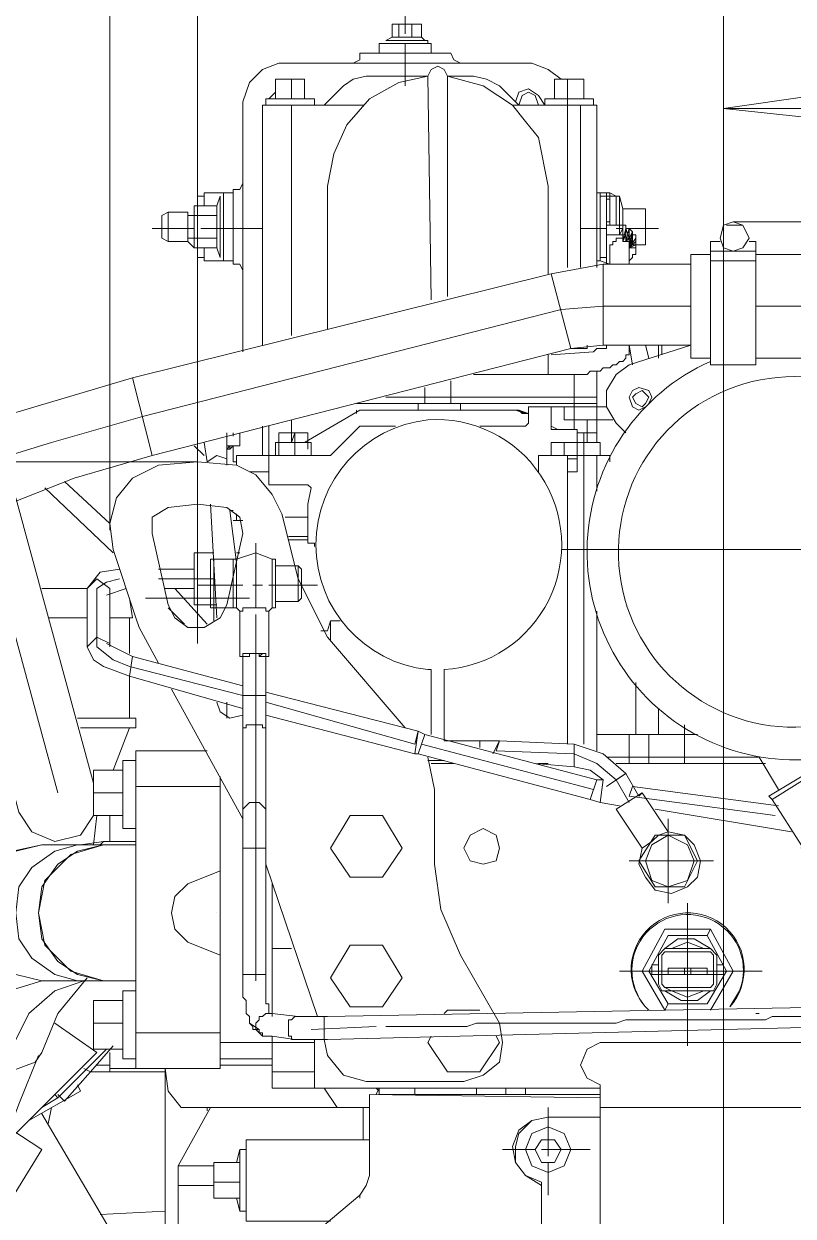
# Model space of a CAD drawing. Header units: millimetres. Extents: x 0.2 to 11.3, y 0.2 to 8.
# Drawn here: x 4.691 to 5.086, y 2.403 to 3.016 of the extents above; entities that cross this region are included whole.
import ezdxf

# ---------------------------------------------------------------- set-up
doc = ezdxf.new("R2010")
doc.units = ezdxf.units.MM
doc.layers.add('PDF_几何图形', color=7, linetype='Continuous')

msp = doc.modelspace()

# ---------------------------------------------------------------- linework, layer by layer
at = {"layer": 'PDF_几何图形', "lineweight": 13}
for points in [[(5.05, 3.23389), (5.05, 1.82556), (5.96833, 1.82556)], [(4.63833, 3.21722), (4.63833, 3.11889), (4.735, 3.11889), (4.735, 2.75556)], [(4.78, 3.21722), (4.78, 2.72056)], [(5.05, 2.99556), (5.05, 2.41889), (5.05, 3.06889)], [(4.88667, 3.01056), (4.88667, 3.02389)], [(4.895, 3.00889), (4.895, 3.01556), (4.88, 3.01556), (4.88, 3.00889), (4.87667, 3.00722)], [(4.88333, 3.01556), (4.88333, 3.00889), (4.88167, 3.00889)], [(4.88333, 3.00889), (4.88667, 3.00889), (4.89, 3.00889), (4.89, 3.01556)], [(4.9, 3.00056), (4.9, 3.00556), (4.87333, 3.00556), (4.89833, 3.00556), (4.89833, 3.00722), (4.87667, 3.00722), (4.89667, 3.00722), (4.895, 3.00889), (4.89333, 3.00889), (4.88, 3.00889)], [(4.87333, 3.00056), (4.87333, 3.00556)], [(4.87667, 3.00722), (4.87667, 3.00722)], [(4.87667, 3.00556), (4.87667, 3.00556)], [(4.88667, 3.00556), (4.88667, 2.98389)], [(4.89667, 3.00722), (4.89833, 3.00722), (4.89667, 3.00722)], [(4.89667, 3.00556), (4.89833, 3.00556)], [(4.86333, 2.99722), (4.86, 2.99556), (4.86333, 2.99722), (4.86333, 3.00056), (4.91, 3.00056)], [(4.945, 2.99556), (4.94167, 2.99556), (4.915, 2.99556), (4.91167, 2.99722), (4.91, 3.00056), (4.91167, 2.99722)], [(4.80333, 2.84722), (4.80333, 2.97556), (4.80667, 2.98556), (4.81333, 2.99222), (4.82167, 2.99556), (4.95167, 2.99556), (4.96, 2.99222), (4.96667, 2.98722)], [(4.86, 2.99556), (4.83167, 2.99556), (4.83, 2.99556)], [(4.84667, 2.85889), (4.84667, 2.93222), (4.85, 2.94889), (4.85667, 2.96389), (4.86833, 2.97722), (4.88333, 2.98556), (4.89833, 2.98889), (4.9, 2.99222), (4.90333, 2.99389), (4.90667, 2.99222), (4.90833, 2.98889), (4.92667, 2.98389), (4.94167, 2.97389)], [(4.82833, 2.98722), (4.82833, 2.97722), (4.82333, 2.97722), (4.835, 2.97722), (4.84, 2.97722), (4.815, 2.97722), (4.815, 2.97389)], [(4.835, 2.97722), (4.835, 2.98722), (4.82, 2.98722), (4.82, 2.97722), (4.815, 2.97722)], [(4.9, 2.87389), (4.89833, 2.98889), (4.86667, 2.98889), (4.86, 2.98722), (4.855, 2.98389), (4.845, 2.97389)], [(4.90833, 2.87556), (4.90833, 2.98889), (4.92167, 2.98889), (4.92833, 2.98722), (4.935, 2.98389), (4.945, 2.97389), (4.94667, 2.97889), (4.95, 2.98056), (4.95333, 2.97889), (4.955, 2.97389), (4.95333, 2.97889)], [(4.95833, 2.97722), (4.96333, 2.97722), (4.96333, 2.98722), (4.97833, 2.98722), (4.97833, 2.97722)], [(4.97, 2.89056), (4.97, 2.98722)], [(4.82, 2.97889), (4.82, 2.97722), (4.82, 2.98056), (4.81667, 2.97722)], [(4.94333, 2.97556), (4.945, 2.98056), (4.95, 2.98222), (4.955, 2.97889), (4.95833, 2.97389), (4.95833, 2.97722), (4.98333, 2.97722), (4.97833, 2.97722), (4.96667, 2.97722)], [(4.865, 2.97389), (4.81333, 2.97389), (4.81333, 2.85056)], [(4.83167, 2.97722), (4.82, 2.97722)], [(4.82833, 2.97389), (4.82833, 2.85556)], [(4.84, 2.97389), (4.84, 2.97722)], [(4.96, 2.88722), (4.96, 2.93222), (4.955, 2.95722), (4.94833, 2.96556), (4.94167, 2.97389), (4.985, 2.97389)], [(4.97, 2.97722), (4.975, 2.97722), (4.96333, 2.97722)], [(4.97667, 2.89056), (4.97667, 2.97389)], [(4.98333, 2.97389), (4.98333, 2.97722)], [(4.985, 2.89056), (4.985, 2.97389), (4.985, 2.89222)], [(5.32, 2.97222), (5.185, 2.97222), (5.05, 2.97222)], [(4.80167, 2.93056), (4.79833, 2.93056), (4.80167, 2.93056), (4.80333, 2.93389), (4.80333, 2.96722), (4.80333, 2.96889)], [(4.79833, 2.92889), (4.78333, 2.92889), (4.78333, 2.92222)], [(4.79333, 2.92722), (4.79333, 2.89389), (4.79333, 2.92889)], [(4.80167, 2.89222), (4.80333, 2.88889), (4.80167, 2.89222), (4.79833, 2.89222), (4.79833, 2.93056)], [(4.985, 2.92889), (4.99167, 2.92889), (4.99, 2.92889), (4.99, 2.89222), (4.98833, 2.89222), (4.98833, 2.85056), (5.03333, 2.85056), (5.00167, 2.84056), (4.995, 2.83556), (4.99, 2.82722), (4.99, 2.81889), (4.995, 2.81056), (5, 2.80556)], [(4.98667, 2.89389), (4.98667, 2.92889)], [(4.99167, 2.91222), (4.99167, 2.92889), (4.995, 2.92722), (4.995, 2.91222), (4.99667, 2.91222), (4.99667, 2.92722), (4.99833, 2.92056)], [(4.79167, 2.92722), (4.79, 2.92222), (4.79, 2.91889), (4.79, 2.91722), (4.775, 2.91722), (4.775, 2.91889), (4.765, 2.91889), (4.765, 2.90389)], [(4.79167, 2.89556), (4.79167, 2.92722), (4.79167, 2.89556), (4.79, 2.90056), (4.77833, 2.90056)], [(4.78333, 2.92722), (4.78, 2.92722), (4.78, 2.92222)], [(4.79167, 2.92722), (4.79167, 2.92722)], [(4.79333, 2.92722), (4.79333, 2.92556), (4.79333, 2.92722)], [(4.99, 2.92556), (4.99167, 2.92556), (4.99167, 2.92722), (4.99667, 2.92722), (4.98667, 2.92722)], [(4.765, 2.91889), (4.76167, 2.91722), (4.76167, 2.90556), (4.765, 2.90389), (4.775, 2.90389)], [(4.79, 2.92222), (4.77833, 2.92222), (4.77833, 2.90056), (4.775, 2.90389), (4.775, 2.91889)], [(4.77833, 2.90556), (4.775, 2.90556), (4.79, 2.90556), (4.79, 2.91056), (4.79, 2.91722)], [(5.005, 2.90222), (5.01, 2.90222), (5.01, 2.92056), (4.99833, 2.92056), (4.99833, 2.91556), (4.99833, 2.91056)], [(4.77833, 2.91056), (4.75667, 2.91056)], [(4.78167, 2.91056), (4.81333, 2.91056)], [(4.97667, 2.91056), (4.99, 2.91056)], [(4.99167, 2.91389), (4.99, 2.91389)], [(4.99667, 2.90722), (4.99667, 2.91222), (4.99, 2.91222)], [(4.99, 2.90722), (4.99667, 2.90722), (4.99833, 2.91056), (4.995, 2.91056)], [(4.99167, 2.89222), (4.99167, 2.90056), (4.99167, 2.90222), (4.99333, 2.90222), (4.99333, 2.90389), (4.995, 2.90389), (4.995, 2.90556), (4.99667, 2.90556), (4.99833, 2.90556), (4.99833, 2.90722), (4.99667, 2.90722), (4.99667, 2.91222), (4.99833, 2.91222), (5, 2.91222), (5, 2.90722), (4.99833, 2.90722), (4.99833, 2.90556), (4.99833, 2.91222), (4.99833, 2.90556), (4.99833, 2.90389), (5, 2.90722), (5, 2.91222), (5, 2.90389), (4.99833, 2.90389), (5, 2.91056), (5, 2.91222), (5, 2.90389), (5, 2.90556), (5.00167, 2.90556), (5.00167, 2.91056), (5, 2.91056), (5.00167, 2.90556), (5, 2.90389), (5.00167, 2.91056), (5.00167, 2.90389), (5, 2.90389)], [(5, 2.91056), (5.01667, 2.91056)], [(5.00167, 2.90389), (5.00333, 2.90389), (5.00167, 2.90556), (5.00333, 2.90889), (5.00167, 2.91056)], [(5.05167, 2.91222), (5.06, 2.91222), (5.06333, 2.90556), (5.06, 2.90056), (5.055, 2.89889), (5.05, 2.90056), (5.04833, 2.90556), (5.05, 2.91222), (5.055, 2.91389), (5.06, 2.91222)], [(5.05167, 2.91222), (5.05167, 2.91222)], [(5.95167, 2.91389), (5.055, 2.91389)], [(5.06, 2.91222), (5.06, 2.91222)], [(4.79, 2.90056), (4.79, 2.90389), (4.79, 2.90556)], [(4.99667, 2.90556), (4.99667, 2.90556)], [(4.99667, 2.90556), (4.99667, 2.90556)], [(5.00167, 2.90222), (5.00167, 2.90389), (5.00333, 2.90389), (5.00333, 2.90889), (5.00167, 2.90222), (5.00333, 2.90389)], [(5.005, 2.90389), (5.005, 2.90056), (5.00167, 2.90056), (5.005, 2.90389), (5.005, 2.90556), (5.00167, 2.90056), (5.005, 2.90056), (5.005, 2.90222), (5.00167, 2.90056), (5.005, 2.90556), (5.005, 2.90722), (5.00333, 2.90722), (5.00167, 2.90056), (5.00167, 2.90222), (5.005, 2.90222), (5.00333, 2.90222), (5.00333, 2.90389), (5.00167, 2.90222), (5.00333, 2.90722), (5.00333, 2.90889)], [(5.04833, 2.90556), (5.04833, 2.90556)], [(5.04833, 2.90556), (5.04833, 2.90556)], [(5.06333, 2.90556), (5.06333, 2.90556)], [(5.06333, 2.90556), (5.06333, 2.90556)], [(4.78333, 2.89556), (4.78, 2.89556), (4.78, 2.90056)], [(4.79833, 2.89389), (4.78333, 2.89389), (4.78333, 2.90056)], [(4.99167, 2.90222), (4.99167, 2.90222)], [(4.99167, 2.90056), (4.99167, 2.90056)], [(4.99167, 2.90056), (4.99167, 2.90056)], [(4.99167, 2.90056), (4.99167, 2.90056)], [(4.99333, 2.90389), (4.99333, 2.90389)], [(4.99333, 2.90389), (4.99333, 2.90389)], [(4.99333, 2.90389), (4.99333, 2.90389)], [(4.995, 2.90389), (4.995, 2.90389)], [(5.00167, 2.89222), (5.00167, 2.90056)], [(5.005, 2.90056), (5.005, 2.89889), (5.005, 2.89722), (5.00333, 2.89722), (5.00333, 2.89556), (5.00167, 2.89389)], [(5.005, 2.89889), (5.005, 2.89889)], [(5.06333, 2.90389), (5.06667, 2.90389), (5.06667, 2.84056), (5.04333, 2.84056), (5.04333, 2.84389), (5.03333, 2.84389), (5.03333, 2.89722), (5.04333, 2.89722)], [(5.04833, 2.90389), (5.04333, 2.90389), (5.04333, 2.84056)], [(5.04333, 2.89889), (5.06667, 2.89889)], [(4.79167, 2.89556), (4.79167, 2.89556)], [(4.79333, 2.89556), (4.79333, 2.89722)], [(4.98, 2.85056), (4.98, 2.84889), (4.97167, 2.84889), (4.96167, 2.88722), (4.98833, 2.89222)], [(5.03333, 2.89222), (4.98833, 2.89222), (4.99167, 2.89222), (4.98667, 2.89389), (4.985, 2.89389)], [(4.98667, 2.89556), (4.99, 2.89556)], [(5.00333, 2.89722), (5.00333, 2.89722)], [(5.00333, 2.89556), (5.00333, 2.89556)], [(5.04333, 2.89389), (5.06667, 2.89389)], [(5.06667, 2.84389), (5.24167, 2.84389), (5.24167, 2.89722), (5.06667, 2.89722)], [(4.98833, 2.85056), (4.97167, 2.84889), (4.75667, 2.79389), (4.74667, 2.83389), (4.96167, 2.88722)], [(4.80333, 2.85389), (4.80333, 2.85556), (4.80333, 2.88889)], [(5.03333, 2.87056), (4.98833, 2.87056), (4.96667, 2.86889), (4.75167, 2.81389), (4.705, 2.80056), (4.68333, 2.79389), (4.66333, 2.77889)], [(5.20333, 2.77556), (5.25, 2.78722), (5.27833, 2.80056), (5.29, 2.81056), (5.29667, 2.82389), (5.29667, 2.84389), (5.28833, 2.85889), (5.27333, 2.86556), (5.24167, 2.87056), (5.06667, 2.87056)], [(4.92167, 2.83556), (4.96, 2.83556), (4.96333, 2.83556), (4.965, 2.83556), (4.96833, 2.83556), (4.97167, 2.83556), (4.97333, 2.83556), (4.97667, 2.83556), (4.98, 2.83556), (4.98167, 2.83722), (4.98333, 2.83722), (4.98667, 2.83722), (4.98833, 2.83889), (4.99, 2.83889), (4.99167, 2.83889), (4.99333, 2.84056), (4.995, 2.84056), (4.99667, 2.84222), (4.99833, 2.84222), (5, 2.84389), (5, 2.84556), (5.00167, 2.84556), (5.00167, 2.84722), (5.00167, 2.85056)], [(4.96167, 2.84556), (4.98333, 2.84722), (4.985, 2.84889), (4.98667, 2.84889), (4.98833, 2.84889), (4.99, 2.84889), (4.99, 2.85056), (4.99167, 2.85056)], [(4.99167, 2.85056), (4.99167, 2.85056)], [(4.99167, 2.85056), (4.99167, 2.85056)], [(4.99167, 2.85056), (4.99167, 2.85056)], [(4.99167, 2.85056), (4.99167, 2.85056)], [(4.99167, 2.85056), (4.99167, 2.85056)], [(5.00167, 2.85056), (5.00167, 2.85056)], [(5.00333, 2.84056), (5.00167, 2.85056), (5.01, 2.85056), (5.01167, 2.84389)], [(5.01667, 2.85056), (5.01667, 2.84389)], [(5.01833, 2.84556), (5.01833, 2.85056)], [(4.96, 2.83556), (4.96, 2.84556), (4.96, 2.84389)], [(4.985, 2.83722), (4.985, 2.80056), (4.985, 2.80556), (4.975, 2.80556)], [(4.72667, 2.60889), (4.72, 2.59889), (4.70667, 2.59556), (4.695, 2.60056), (4.68833, 2.61056), (4.645, 2.77389), (4.645, 2.79056), (4.65667, 2.80222), (4.685, 2.81556), (4.74667, 2.83389)], [(4.91, 2.82056), (4.91, 2.83222)], [(4.975, 2.79222), (4.97, 2.79222), (4.97, 2.78556), (4.975, 2.78556), (4.975, 2.80722), (4.97333, 2.80722), (4.97333, 2.82056), (4.97333, 2.83556)], [(4.89667, 2.82889), (4.89667, 2.82056)], [(5.01333, 2.82389), (5.01167, 2.82056), (5.01333, 2.82389), (5.01167, 2.82722), (5.00667, 2.82889), (5.00333, 2.82722), (5.00167, 2.82389), (5.00333, 2.81889), (5.00667, 2.81722), (5.01, 2.81889)], [(4.985, 2.82056), (4.86167, 2.82056), (4.89333, 2.82056), (4.89333, 2.81722)], [(4.87667, 2.82389), (4.985, 2.82389)], [(4.87833, 2.82389), (4.89667, 2.82389)], [(4.915, 2.82056), (4.915, 2.81722)], [(4.94833, 2.80889), (4.94667, 2.80889), (4.94833, 2.80889), (4.95, 2.81056), (4.95, 2.81889), (4.99, 2.81889)], [(4.96167, 2.81889), (4.96167, 2.80889), (4.96167, 2.80722), (4.96333, 2.80722), (4.975, 2.80722)], [(4.96833, 2.81889), (4.96833, 2.81222), (4.99333, 2.81222)], [(4.82833, 2.81222), (4.82833, 2.80056), (4.83, 2.80556), (4.83, 2.79389)], [(4.94667, 2.81556), (4.945, 2.81722), (4.86333, 2.81722), (4.835, 2.80056)], [(4.86167, 2.81722), (4.86167, 2.81556)], [(4.89833, 2.81222), (4.89833, 2.81222)], [(4.98, 2.81222), (4.98, 2.80056)], [(4.88167, 2.80889), (4.86333, 2.80889), (4.84833, 2.79389), (4.8, 2.79389), (4.8, 2.78889)], [(4.81333, 2.79389), (4.81333, 2.80889)], [(4.84, 2.74889), (4.84, 2.74722), (4.84, 2.74889), (4.83667, 2.74889), (4.83667, 2.76889), (4.83833, 2.77722), (4.83667, 2.77889), (4.81667, 2.77889), (4.81667, 2.80889), (4.81667, 2.79389)], [(4.925, 2.80889), (4.94667, 2.80889)], [(4.795, 2.79222), (4.79, 2.79389), (4.785, 2.79056), (4.78333, 2.80056)], [(4.79667, 2.79722), (4.795, 2.79722), (4.795, 2.79889), (4.80167, 2.79889), (4.80167, 2.80556)], [(4.795, 2.78889), (4.795, 2.80556)], [(4.79833, 2.80389), (4.79833, 2.80556)], [(4.83667, 2.79722), (4.83667, 2.80556), (4.82167, 2.80556), (4.82167, 2.79389)], [(4.96167, 2.80056), (4.96333, 2.80056), (4.96167, 2.80056), (4.96167, 2.79889), (4.96167, 2.79389)], [(4.96833, 2.79389), (4.98667, 2.79389), (4.98667, 2.80056), (4.96333, 2.80056)], [(4.96833, 2.80056), (4.96833, 2.79389), (4.97, 2.79389), (4.97, 2.64556)], [(4.97833, 2.64556), (4.97833, 2.80556)], [(4.67833, 2.76722), (4.71667, 2.78222), (4.75667, 2.79389)], [(4.77833, 2.79889), (4.78333, 2.79389)], [(4.8, 2.79056), (4.79833, 2.79056), (4.79833, 2.79889), (4.79667, 2.79722), (4.79667, 2.79889), (4.795, 2.79722)], [(4.955, 2.78556), (4.955, 2.79389), (4.99167, 2.79389), (4.99167, 2.79056)], [(4.985, 2.79389), (4.985, 2.77556)], [(4.98667, 2.79389), (4.98667, 2.79389)], [(4.07833, 2.79056), (4.78, 2.79056)], [(4.88667, 2.65389), (4.84667, 2.70056), (4.83167, 2.73056), (4.82333, 2.76389), (4.81833, 2.77389), (4.81, 2.78389), (4.8, 2.78889), (4.78, 2.79056), (4.76, 2.78889), (4.74667, 2.78222), (4.73833, 2.77222), (4.735, 2.75889), (4.73667, 2.74556), (4.74833, 2.71056), (4.75, 2.70556), (4.76, 2.68722)], [(4.78, 2.69722), (4.78, 2.78222)], [(4.81667, 2.78556), (4.80667, 2.78556)], [(4.80667, 2.78556), (4.80667, 2.78556)], [(4.70167, 2.77722), (4.73667, 2.74389)], [(4.735, 2.75889), (4.71167, 2.78056)], [(4.72667, 2.62556), (4.68667, 2.77222)], [(4.66833, 2.76722), (4.70833, 2.62056)], [(4.78667, 2.76889), (4.79, 2.71056)], [(4.79833, 2.76556), (4.79667, 2.76556), (4.8, 2.73889)], [(4.8, 2.76056), (4.8, 2.76389)], [(4.79833, 2.76056), (4.80333, 2.76056)], [(4.825, 2.76222), (4.83667, 2.76222)], [(4.82667, 2.75056), (4.83667, 2.75056), (4.83667, 2.75222), (4.82667, 2.75222)], [(4.81, 2.71556), (4.81, 2.74889)], [(4.96667, 2.74556), (5.21, 2.74556)], [(4.78833, 2.74389), (4.77833, 2.74389), (4.77833, 2.71722), (4.79, 2.71722)], [(4.78667, 2.71556), (4.8, 2.71556), (4.8, 2.74056), (4.78667, 2.74056), (4.78667, 2.71556), (4.78833, 2.71556), (4.78833, 2.74056)], [(4.79833, 2.74056), (4.79833, 2.71556)], [(4.8, 2.74389), (4.80167, 2.74389)], [(4.8, 2.74056), (4.81, 2.74389), (4.81833, 2.74056)], [(4.735, 2.69556), (4.735, 2.72556), (4.72833, 2.73056), (4.72333, 2.72556), (4.73, 2.73389), (4.74, 2.73556)], [(4.76, 2.73556), (4.77833, 2.73556)], [(4.83167, 2.73722), (4.83167, 2.71889), (4.83333, 2.72056), (4.83333, 2.73556), (4.83167, 2.73722), (4.82, 2.73722)], [(4.815, 2.67056), (4.80333, 2.67056), (4.745, 2.68556), (4.73667, 2.68889), (4.72833, 2.69556), (4.72833, 2.72556), (4.73333, 2.72889), (4.74, 2.73056)], [(4.76, 2.73056), (4.77833, 2.73056), (4.78833, 2.73056)], [(4.80333, 2.72722), (4.78, 2.72722)], [(4.80833, 2.72722), (4.81333, 2.72722)], [(4.81667, 2.72722), (4.84167, 2.72722)], [(4.80333, 2.67556), (4.74667, 2.69056), (4.745, 2.68056), (4.73167, 2.68556), (4.72667, 2.68889), (4.72333, 2.69556), (4.72333, 2.72556), (4.7, 2.72556)], [(4.73333, 2.72222), (4.74333, 2.72556)], [(4.735, 2.71056), (4.74667, 2.71056), (4.745, 2.72056)], [(4.75333, 2.72056), (4.80667, 2.72056)], [(4.76333, 2.72556), (4.77833, 2.72556)], [(4.785, 2.70722), (4.76833, 2.72556)], [(4.82, 2.71889), (4.83167, 2.71889), (4.83333, 2.72056)], [(4.765, 2.71556), (4.77333, 2.70722)], [(4.78833, 2.70889), (4.78833, 2.71722)], [(4.8, 2.71556), (4.80167, 2.71389)], [(4.81667, 2.71389), (4.815, 2.71389), (4.815, 2.71556), (4.81333, 2.71556), (4.81167, 2.71556), (4.81, 2.71556), (4.80833, 2.71556), (4.80667, 2.71556), (4.805, 2.71556), (4.80333, 2.71556), (4.80333, 2.71389), (4.80167, 2.71389), (4.80167, 2.69056)], [(4.805, 2.71556), (4.805, 2.71556)], [(4.805, 2.71556), (4.805, 2.71556)], [(4.80667, 2.71556), (4.80667, 2.71556)], [(4.80833, 2.71556), (4.80833, 2.71556)], [(4.81, 2.71556), (4.81, 2.71556)], [(4.81, 2.71556), (4.81, 2.71556)], [(4.81833, 2.71556), (4.81667, 2.71389), (4.81667, 2.69056), (4.815, 2.69056), (4.815, 2.69222), (4.81333, 2.69222), (4.81167, 2.69056), (4.81167, 2.69222)], [(4.81167, 2.71556), (4.81167, 2.71556)], [(4.81333, 2.71556), (4.81333, 2.71556)], [(4.815, 2.71556), (4.815, 2.71556)], [(4.70333, 2.71056), (4.72333, 2.71056)], [(4.745, 2.69222), (4.745, 2.71056)], [(4.80167, 2.71389), (4.80167, 2.71389)], [(4.80167, 2.71389), (4.80167, 2.71389)], [(4.80167, 2.71389), (4.80167, 2.71389)], [(4.80167, 2.71389), (4.80167, 2.71389)], [(4.80167, 2.71389), (4.80167, 2.71389)], [(4.80333, 2.71389), (4.80333, 2.71389)], [(4.81, 2.71222), (4.81, 2.52389)], [(4.815, 2.71389), (4.815, 2.71389)], [(4.81667, 2.71389), (4.81667, 2.71389)], [(4.81667, 2.71389), (4.81667, 2.71389)], [(4.81667, 2.71389), (4.81667, 2.71389)], [(4.81667, 2.71389), (4.81667, 2.71389)], [(4.81667, 2.71389), (4.81667, 2.71389)], [(4.84333, 2.70389), (4.84667, 2.70389), (4.84833, 2.70889), (4.85333, 2.70889)], [(4.84833, 2.70889), (4.84833, 2.69889)], [(4.985, 2.71389), (4.985, 2.64222)], [(4.84833, 2.70056), (4.84833, 2.70222)], [(4.72333, 2.69556), (4.72833, 2.70056), (4.735, 2.69722)], [(4.74667, 2.69056), (4.73333, 2.69722)], [(4.80167, 2.69056), (4.80167, 2.69056)], [(4.80167, 2.69056), (4.80167, 2.69056)], [(4.80167, 2.69056), (4.80167, 2.69056)], [(4.80167, 2.69056), (4.80167, 2.69056)], [(4.80167, 2.69056), (4.80167, 2.69056)], [(4.80167, 2.69056), (4.80167, 2.69056)], [(4.80167, 2.69056), (4.80167, 2.69056)], [(4.80167, 2.69056), (4.80167, 2.69056)], [(4.80167, 2.69056), (4.80167, 2.69056)], [(4.80167, 2.69056), (4.80167, 2.69056)], [(4.80333, 2.69056), (4.80333, 2.69056)], [(4.80333, 2.69056), (4.80333, 2.69056)], [(4.80333, 2.69056), (4.80333, 2.69056)], [(4.80333, 2.69056), (4.80333, 2.69056)], [(4.80333, 2.69056), (4.80333, 2.69056)], [(4.80333, 2.69056), (4.80333, 2.69056)], [(4.815, 2.69056), (4.815, 2.61222), (4.815, 2.60222), (4.815, 2.59222), (4.81333, 2.59222), (4.81167, 2.59222), (4.81, 2.59222), (4.80833, 2.59222), (4.80667, 2.59222), (4.805, 2.59222), (4.80333, 2.59222), (4.80333, 2.60222), (4.80333, 2.61222), (4.80333, 2.69056)], [(4.80333, 2.69056), (4.80333, 2.69056)], [(4.80333, 2.69056), (4.80333, 2.69056)], [(4.80333, 2.69056), (4.80333, 2.69056)], [(4.805, 2.69222), (4.805, 2.69222)], [(4.805, 2.69222), (4.805, 2.69222)], [(4.805, 2.69056), (4.805, 2.69056)], [(4.805, 2.69056), (4.805, 2.69056)], [(4.805, 2.69056), (4.805, 2.69056)], [(4.805, 2.69056), (4.805, 2.69056)], [(4.80667, 2.69222), (4.80667, 2.69222)], [(4.80667, 2.69056), (4.80667, 2.69056)], [(4.80833, 2.69222), (4.80833, 2.69222)], [(4.80833, 2.69222), (4.80833, 2.69222)], [(4.81, 2.69222), (4.81, 2.69222)], [(4.81, 2.69222), (4.81, 2.69222)], [(4.81, 2.69222), (4.81, 2.69222)], [(4.81333, 2.69222), (4.81167, 2.69222), (4.81, 2.69222)], [(4.81167, 2.69222), (4.81, 2.69222), (4.81167, 2.69222)], [(4.81667, 2.69056), (4.815, 2.69056), (4.81333, 2.69056), (4.81167, 2.69056)], [(4.81333, 2.69222), (4.81333, 2.69222)], [(4.81333, 2.69056), (4.81333, 2.69056)], [(4.81333, 2.69056), (4.81333, 2.69056)], [(4.81333, 2.69056), (4.81333, 2.69056)], [(4.815, 2.69222), (4.815, 2.69222)], [(4.815, 2.69056), (4.815, 2.69056)], [(4.815, 2.69056), (4.815, 2.69056)], [(4.815, 2.69056), (4.815, 2.69056)], [(4.815, 2.69056), (4.815, 2.69056)], [(4.815, 2.69056), (4.815, 2.69056)], [(4.815, 2.69056), (4.815, 2.69056)], [(4.815, 2.69056), (4.815, 2.69056)], [(4.815, 2.69056), (4.815, 2.69056)], [(4.815, 2.69056), (4.815, 2.69056)], [(4.815, 2.69056), (4.815, 2.69056)], [(4.81667, 2.69056), (4.81667, 2.69056)], [(4.81667, 2.69056), (4.81667, 2.69056)], [(4.81667, 2.69056), (4.81667, 2.69056)], [(4.81667, 2.69056), (4.81667, 2.69056)], [(4.81667, 2.69056), (4.81667, 2.69056)], [(4.81667, 2.69056), (4.81667, 2.69056)], [(4.81667, 2.69056), (4.81667, 2.69056)], [(4.81667, 2.69056), (4.81667, 2.69056)], [(4.81667, 2.69056), (4.81667, 2.69056)], [(4.81667, 2.69056), (4.81667, 2.69056)], [(4.89833, 2.68389), (4.89833, 2.68389)], [(4.80333, 2.66389), (4.745, 2.68056), (4.745, 2.65889)], [(4.76667, 2.67389), (4.80333, 2.60722)], [(4.815, 2.66722), (4.89167, 2.64556), (4.89333, 2.65222), (4.815, 2.67222)], [(5.005, 2.65056), (5.005, 2.67722)], [(4.79, 2.66722), (4.79167, 2.66222), (4.79667, 2.65889), (4.80333, 2.66056)], [(4.795, 2.66722), (4.795, 2.66389), (4.795, 2.66556)], [(4.80333, 2.67056), (4.80333, 2.67056)], [(4.72, 2.65389), (4.74833, 2.65389), (4.74833, 2.65889), (4.71833, 2.65889)], [(4.795, 2.65889), (4.795, 2.66389)], [(4.815, 2.66056), (4.89167, 2.64056), (4.89333, 2.64056), (4.98167, 2.61722), (4.98333, 2.62222), (4.895, 2.64556), (4.89667, 2.65056), (4.985, 2.62722), (4.98167, 2.61722), (4.98667, 2.61556)], [(5.01667, 2.65056), (5.01667, 2.66389)], [(4.73667, 2.63222), (4.745, 2.65389)], [(4.815, 2.65222), (4.815, 2.65389), (4.81333, 2.65389), (4.81333, 2.65556), (4.81167, 2.65556), (4.81, 2.65556), (4.80833, 2.65556), (4.80667, 2.65556), (4.805, 2.65556), (4.805, 2.65389), (4.80333, 2.65389), (4.80333, 2.65222)], [(4.80333, 2.65389), (4.80333, 2.65389)], [(4.805, 2.65556), (4.805, 2.65556)], [(4.805, 2.65389), (4.805, 2.65389)], [(4.805, 2.65389), (4.805, 2.65389)], [(4.80667, 2.65556), (4.80667, 2.65556)], [(4.80667, 2.65556), (4.80667, 2.65556)], [(4.80833, 2.65556), (4.80833, 2.65556)], [(4.80833, 2.65556), (4.80833, 2.65556)], [(4.81, 2.65556), (4.81, 2.65556)], [(4.81, 2.65556), (4.81, 2.65556)], [(4.81, 2.65556), (4.81, 2.65556)], [(4.81167, 2.65556), (4.81167, 2.65556)], [(4.81167, 2.65556), (4.81167, 2.65556)], [(4.81333, 2.65556), (4.81333, 2.65556)], [(4.81333, 2.65389), (4.81333, 2.65389)], [(4.81333, 2.65389), (4.81333, 2.65389)], [(4.815, 2.65389), (4.815, 2.65389)], [(5.03, 2.63556), (5.03, 2.65556)], [(4.80333, 2.65222), (4.80333, 2.65222)], [(4.80333, 2.65222), (4.80333, 2.65222)], [(4.815, 2.65222), (4.815, 2.65222)], [(4.815, 2.65222), (4.815, 2.65222)], [(4.89167, 2.64056), (4.89333, 2.65222), (4.89667, 2.65056), (4.89333, 2.64056)], [(4.925, 2.64722), (4.935, 2.64722), (4.93167, 2.64056)], [(4.95333, 2.63556), (4.97333, 2.63389), (4.97333, 2.64056), (4.93333, 2.64222), (4.935, 2.64722), (4.97333, 2.64556), (4.97333, 2.63389), (4.98167, 2.63222), (4.98833, 2.62722)], [(4.985, 2.65056), (5.03667, 2.65056)], [(5.00167, 2.65056), (5.00167, 2.63556)], [(5.01167, 2.65056), (5.01167, 2.63556)], [(4.74833, 2.47889), (4.74833, 2.64222), (4.785, 2.64222)], [(4.97333, 2.64556), (4.98833, 2.64056), (5, 2.63056), (4.99, 2.62389)], [(4.97333, 2.64056), (4.985, 2.63556), (4.995, 2.62722)], [(5.115, 2.64222), (5.075, 2.61722)], [(4.74833, 2.63722), (4.74167, 2.63722), (4.74167, 2.60222), (4.74833, 2.60222)], [(4.845, 2.49389), (4.84667, 2.48556), (4.855, 2.47556), (4.86667, 2.47222), (4.91667, 2.47222), (4.92667, 2.47556), (4.935, 2.48222), (4.93667, 2.49222), (4.935, 2.50222), (4.915, 2.53722), (4.905, 2.56056), (4.90167, 2.58389), (4.90167, 2.62222), (4.89833, 2.63889)], [(4.89833, 2.63722), (4.90667, 2.63722)], [(4.9, 2.63556), (4.91167, 2.63556)], [(4.955, 2.63556), (4.96, 2.63556)], [(4.99, 2.63889), (5.06833, 2.63889), (5.07833, 2.62222)], [(4.995, 2.63556), (5.07167, 2.63556)], [(5.13667, 2.62222), (5.13667, 2.61889), (5.145, 2.60556), (5.10167, 2.57722), (5.09167, 2.59056), (5.13667, 2.61889), (5.13667, 2.62222), (5.09, 2.59222), (5.09167, 2.59056), (5.09, 2.59389), (5.075, 2.61722), (5.07333, 2.61889), (5.10667, 2.63889)], [(4.74167, 2.60889), (4.72667, 2.60889), (4.72667, 2.63222), (4.74167, 2.63222)], [(4.79167, 2.62889), (4.79167, 2.47889), (4.735, 2.47889)], [(5.00167, 2.61556), (4.995, 2.62722), (5, 2.63056), (5.00667, 2.61889), (5.00833, 2.62056), (5.02167, 2.60056), (5.01667, 2.59889), (5.01333, 2.59556), (5.00833, 2.59222)], [(4.72667, 2.62556), (4.72667, 2.62556)], [(4.74833, 2.62389), (4.79167, 2.62389)], [(4.99667, 2.61389), (4.98667, 2.61556), (4.98833, 2.62722), (4.985, 2.62722)], [(5.07667, 2.60889), (5.00167, 2.61889), (5.00333, 2.62389), (5.07833, 2.61389)], [(4.72667, 2.62056), (4.74167, 2.62056)], [(5.02167, 2.60056), (5.03, 2.59889), (5.035, 2.59389), (5.03833, 2.58556), (5.03667, 2.57722), (5.03167, 2.57222), (5.02333, 2.56889), (5.015, 2.57056), (5.01, 2.57722), (5.00667, 2.58389), (5.00833, 2.59222), (4.995, 2.61222), (5.00833, 2.62056)], [(4.815, 2.61056), (4.815, 2.61222), (4.81333, 2.61389), (4.81167, 2.61556), (4.81, 2.61556), (4.80833, 2.61556), (4.80667, 2.61556), (4.805, 2.61389), (4.80333, 2.61222)], [(4.80333, 2.61222), (4.80333, 2.61222)], [(4.80333, 2.61222), (4.80333, 2.61222)], [(4.80333, 2.61222), (4.80333, 2.61222)], [(4.80333, 2.61222), (4.80333, 2.61222)], [(4.805, 2.61389), (4.805, 2.61389)], [(4.805, 2.61389), (4.805, 2.61389)], [(4.805, 2.61389), (4.805, 2.61389)], [(4.805, 2.61389), (4.805, 2.61389)], [(4.80667, 2.61556), (4.80667, 2.61556)], [(4.80667, 2.61556), (4.80667, 2.61556)], [(4.80833, 2.61556), (4.80833, 2.61556)], [(4.80833, 2.61556), (4.80833, 2.61556)], [(4.81, 2.61556), (4.81, 2.61556)], [(4.81, 2.61556), (4.81, 2.61556)], [(4.81167, 2.61556), (4.81167, 2.61556)], [(4.81167, 2.61556), (4.81167, 2.61556)], [(4.81167, 2.61556), (4.81167, 2.61556)], [(4.81333, 2.61389), (4.81333, 2.61389)], [(4.81333, 2.61389), (4.81333, 2.61389)], [(4.81333, 2.61389), (4.81333, 2.61389)], [(4.81333, 2.61389), (4.81333, 2.61389)], [(4.815, 2.61222), (4.815, 2.61222)], [(4.815, 2.61222), (4.815, 2.61222)], [(4.815, 2.61222), (4.815, 2.61222)], [(5.015, 2.61222), (5.085, 2.60056)], [(4.72667, 2.59389), (4.72833, 2.60889)], [(4.735, 2.59556), (4.735, 2.60889)], [(5.02167, 2.56389), (5.02167, 2.60722)], [(4.93333, 2.59889), (4.935, 2.59222), (4.93333, 2.59889), (4.92667, 2.60222), (4.92, 2.59889), (4.91667, 2.59222), (4.92, 2.58556), (4.92667, 2.58389), (4.93333, 2.58556), (4.935, 2.59222)], [(4.7, 2.59389), (4.685, 2.59056), (4.67, 2.58556), (4.645, 2.56722), (4.62667, 2.54056), (4.61333, 2.51222), (4.60667, 2.49722)], [(4.71833, 2.52389), (4.70667, 2.52722), (4.695, 2.53556), (4.68833, 2.54556), (4.68667, 2.55889), (4.68833, 2.57222), (4.695, 2.58222), (4.70667, 2.59056), (4.71833, 2.59389)], [(4.73167, 2.52389), (4.71833, 2.52722), (4.70833, 2.53389), (4.7, 2.54556), (4.69833, 2.55889), (4.7, 2.57222), (4.70833, 2.58389), (4.71833, 2.59056), (4.73167, 2.59389)], [(4.73, 2.59389), (4.73167, 2.59556), (4.74833, 2.59556), (4.73167, 2.59556), (4.72, 2.59389)], [(4.80333, 2.59222), (4.80333, 2.59222)], [(4.80333, 2.59222), (4.80333, 2.59222)], [(4.80333, 2.59222), (4.80333, 2.52722)], [(4.80333, 2.59222), (4.80333, 2.59222)], [(4.80333, 2.59222), (4.80333, 2.59222)], [(4.805, 2.59222), (4.805, 2.59222)], [(4.805, 2.59222), (4.805, 2.59222)], [(4.805, 2.59222), (4.805, 2.59222)], [(4.805, 2.59222), (4.805, 2.59222)], [(4.80667, 2.59222), (4.80667, 2.59222)], [(4.80667, 2.59222), (4.80667, 2.59222)], [(4.80833, 2.59222), (4.80833, 2.59222)], [(4.80833, 2.59222), (4.80833, 2.59222)], [(4.81, 2.59222), (4.81, 2.59222)], [(4.81, 2.59222), (4.81, 2.59222)], [(4.81, 2.59222), (4.81, 2.59222)], [(4.81167, 2.59222), (4.81167, 2.59222)], [(4.81167, 2.59222), (4.81167, 2.59222)], [(4.81333, 2.59222), (4.81333, 2.59222)], [(4.81333, 2.59222), (4.81333, 2.59222)], [(4.81333, 2.59222), (4.81333, 2.59222)], [(4.81333, 2.59222), (4.81333, 2.59222)], [(4.815, 2.59222), (4.815, 2.59222)], [(4.815, 2.59222), (4.815, 2.59222)], [(4.815, 2.59222), (4.815, 2.59222)], [(4.815, 2.59222), (4.815, 2.59222)], [(4.815, 2.52722), (4.815, 2.59222)], [(5.00167, 2.58556), (5.045, 2.58556)], [(4.79167, 2.53722), (4.775, 2.54389), (4.76833, 2.55056), (4.76667, 2.55889), (4.76833, 2.56722), (4.775, 2.57389), (4.79167, 2.58056)], [(4.84167, 2.50556), (4.815, 2.58389)], [(4.81833, 2.57222), (4.81833, 2.50722), (4.81833, 2.57389)], [(5.03167, 2.56389), (5.03167, 2.49056), (5.03167, 2.56222)], [(4.79, 2.55889), (4.79, 2.55889)], [(5.00833, 2.52889), (5.02, 2.55056), (5.00833, 2.52889)], [(5.02, 2.55056), (5.04333, 2.55056), (5.02, 2.55056)], [(5.05167, 2.52889), (5.04167, 2.54722), (5.04333, 2.55056), (5.055, 2.52889), (5.04333, 2.55056)], [(5.02, 2.50889), (5.00833, 2.52889), (5.02, 2.50889), (5.02167, 2.51222), (5.01167, 2.52889), (5.02167, 2.54722), (5.04167, 2.54722)], [(5.01667, 2.52222), (5.01667, 2.53722), (5.02, 2.54056), (5.04333, 2.54056), (5.035, 2.54556), (5.02667, 2.54556), (5.02, 2.54056)], [(5.02333, 2.54056), (5.03167, 2.54389), (5.04, 2.54056)], [(4.81833, 2.54056), (4.81833, 2.54056)], [(4.81833, 2.54056), (4.82833, 2.54056)], [(5.02, 2.52056), (5.04333, 2.52056), (5.045, 2.52222), (5.045, 2.53722), (5.04333, 2.53889), (5.02, 2.53889), (5.01833, 2.53722), (5.01833, 2.52222), (5.02, 2.52056), (5.02333, 2.51889), (5.03167, 2.51556), (5.04, 2.51889)], [(5.04333, 2.54056), (5.04667, 2.53722), (5.04667, 2.52222), (5.045, 2.51889), (5.04333, 2.51889)], [(5.04667, 2.53222), (5.05, 2.53222), (5.05, 2.52722), (5.01333, 2.52722), (5.01333, 2.53222), (5.01667, 2.53222), (5.01667, 2.53389)], [(5.02167, 2.52722), (5.02167, 2.53056), (5.04167, 2.53056), (5.04167, 2.52722)], [(5.03, 2.52722), (5.03, 2.53056)], [(5.03333, 2.53056), (5.03333, 2.52722)], [(5.04667, 2.53556), (5.04667, 2.52389)], [(4.615, 2.51556), (4.61333, 2.50389), (4.62, 2.49222), (4.63167, 2.48389), (4.64333, 2.47889), (4.67, 2.47722), (4.68333, 2.47722), (4.69667, 2.48222), (4.7, 2.48722), (4.70833, 2.50722), (4.72333, 2.52556)], [(4.80667, 2.50222), (4.80833, 2.50056), (4.80833, 2.49889), (4.81, 2.49889), (4.81167, 2.49722), (4.81333, 2.49722), (4.81333, 2.49556), (4.81167, 2.49722), (4.81167, 2.49889), (4.80667, 2.50222), (4.80667, 2.50389), (4.80667, 2.50556), (4.805, 2.50722), (4.805, 2.50889), (4.805, 2.51056), (4.805, 2.51222), (4.805, 2.51389), (4.80333, 2.51556), (4.80333, 2.51889), (4.80333, 2.52056), (4.80333, 2.52222), (4.80333, 2.52556), (4.80333, 2.52722), (4.805, 2.52722), (4.80667, 2.52722), (4.80833, 2.52722), (4.81, 2.52722), (4.81167, 2.52722), (4.81333, 2.52722), (4.815, 2.52722), (4.815, 2.52556), (4.815, 2.52389), (4.815, 2.52222), (4.815, 2.51889), (4.815, 2.51722), (4.815, 2.51556), (4.815, 2.51389), (4.815, 2.51222), (4.81667, 2.51222), (4.81667, 2.51056), (4.81667, 2.50889), (4.81667, 2.50722), (4.81833, 2.50722), (4.81833, 2.50556)], [(4.80333, 2.52722), (4.80333, 2.52722)], [(4.80333, 2.52722), (4.80333, 2.52722)], [(4.80333, 2.52722), (4.80333, 2.52722)], [(4.80333, 2.52722), (4.80333, 2.52722)], [(4.80333, 2.52722), (4.80333, 2.52722)], [(4.805, 2.52722), (4.805, 2.52722)], [(4.805, 2.52722), (4.805, 2.52722)], [(4.80667, 2.52722), (4.80667, 2.52722)], [(4.80667, 2.52722), (4.80667, 2.52722)], [(4.80667, 2.52722), (4.80667, 2.52722)], [(4.80833, 2.52722), (4.80833, 2.52722)], [(4.80833, 2.52722), (4.80833, 2.52722)], [(4.81, 2.52722), (4.81, 2.52722)], [(4.81, 2.52722), (4.81, 2.52722)], [(4.81167, 2.52722), (4.81167, 2.52722)], [(4.81167, 2.52722), (4.81167, 2.52722)], [(4.81167, 2.52722), (4.81167, 2.52722)], [(4.81333, 2.52722), (4.81333, 2.52722)], [(4.81333, 2.52722), (4.81333, 2.52722)], [(4.81333, 2.52722), (4.81333, 2.52722)], [(4.81333, 2.52722), (4.81333, 2.52722)], [(4.815, 2.52722), (4.815, 2.52722)], [(4.815, 2.52722), (4.815, 2.52722)], [(4.815, 2.52722), (4.815, 2.52722)], [(5.03, 2.52889), (5.07, 2.52889), (4.99667, 2.52889)], [(5.025, 2.52889), (4.99833, 2.52889)], [(5.01667, 2.52389), (5.01667, 2.52722)], [(5.02167, 2.51222), (5.04167, 2.51222), (5.05167, 2.52889), (5.055, 2.52889), (5.04333, 2.50889)], [(5.045, 2.52889), (5.06, 2.52889)], [(4.72167, 2.52389), (4.70667, 2.51889), (4.69333, 2.50722), (4.67833, 2.47722), (4.655, 2.47722), (4.64, 2.48056), (4.62667, 2.48722), (4.615, 2.49889), (4.61333, 2.50556), (4.61333, 2.51222), (4.60167, 2.50056), (4.605, 2.49889), (4.61, 2.50389)], [(4.655, 2.47722), (4.67167, 2.50722), (4.68333, 2.51889), (4.7, 2.52389)], [(4.74833, 2.51889), (4.74167, 2.51889), (4.74167, 2.48389), (4.74833, 2.48389)], [(5.01833, 2.51889), (5.01667, 2.52222), (5.01833, 2.51889), (5.02, 2.51889)], [(4.74167, 2.51389), (4.72667, 2.51389), (4.72667, 2.48889), (4.74167, 2.48889)], [(4.79167, 2.48389), (4.81833, 2.48389), (4.81833, 2.49556), (4.815, 2.49556), (4.81833, 2.49556), (4.83, 2.49389), (4.82833, 2.49389), (4.82833, 2.49556), (4.82667, 2.49556), (4.82667, 2.49722), (4.82667, 2.49889), (4.82667, 2.50056), (4.82667, 2.50222), (4.82667, 2.50389), (4.82833, 2.50389), (4.83, 2.50556), (4.83167, 2.50556), (4.83333, 2.50556), (4.835, 2.50556), (4.83667, 2.50556), (4.83833, 2.50556), (4.84, 2.50556), (4.84167, 2.50556), (4.84333, 2.50556), (4.845, 2.50556), (4.84667, 2.50556), (5.11167, 2.51056)], [(4.83167, 2.50556), (4.81833, 2.50722), (4.81667, 2.50722), (4.815, 2.50722), (4.81333, 2.50556), (4.81167, 2.50556), (4.81167, 2.50389), (4.81, 2.50222), (4.81, 2.50056), (4.81, 2.49889), (4.81167, 2.49889)], [(4.815, 2.50722), (4.815, 2.50722)], [(4.815, 2.50722), (4.815, 2.50722)], [(4.81667, 2.50722), (4.81667, 2.50722)], [(4.81667, 2.50722), (4.81667, 2.50722)], [(4.90667, 2.50722), (4.90833, 2.50889), (4.925, 2.50889)], [(5.02, 2.50889), (5.02, 2.50889)], [(5.06667, 2.50722), (5.06833, 2.50722)], [(4.58167, 2.48056), (4.58333, 2.48222), (4.59667, 2.50389), (4.62167, 2.48722), (4.63, 2.47889), (4.64167, 2.47556), (4.7, 2.43722), (4.68667, 2.41556), (4.685, 2.41389), (4.67333, 2.39556), (4.57, 2.46222), (4.58167, 2.48222), (4.685, 2.41389), (4.68667, 2.41556), (4.58333, 2.48222)], [(4.70667, 2.50222), (4.72833, 2.48722), (4.68667, 2.44556)], [(4.72667, 2.50222), (4.74167, 2.50222)], [(4.81, 2.50222), (4.81, 2.50222)], [(4.81, 2.50222), (4.81, 2.50222)], [(4.81, 2.50056), (4.81, 2.50056)], [(4.81, 2.50056), (4.81, 2.50056)], [(4.81167, 2.50389), (4.81167, 2.50389)], [(4.81167, 2.50389), (4.81167, 2.50389)], [(4.81167, 2.50389), (4.81167, 2.50389)], [(4.81333, 2.50556), (4.81333, 2.50556)], [(4.81333, 2.50556), (4.81333, 2.50556)], [(4.81333, 2.50556), (4.81333, 2.50556)], [(4.81833, 2.50556), (4.81833, 2.50556)], [(4.82667, 2.50389), (4.82667, 2.50389)], [(4.82667, 2.50222), (4.82667, 2.50222)], [(4.82667, 2.50222), (4.82667, 2.50222)], [(4.82667, 2.50056), (4.82667, 2.50056)], [(4.82667, 2.50056), (4.82667, 2.50056)], [(4.82667, 2.50056), (4.82667, 2.50056)], [(4.82833, 2.50389), (4.82833, 2.50389)], [(4.82833, 2.50389), (4.82833, 2.50389)], [(4.83, 2.50556), (4.83, 2.50556)], [(4.83, 2.50556), (4.83, 2.50556)], [(4.83, 2.50556), (4.83, 2.50556)], [(4.83167, 2.49389), (4.83, 2.49389), (4.83167, 2.49389), (4.83333, 2.49389), (4.835, 2.49389), (4.83667, 2.49389), (4.83833, 2.49389), (4.84, 2.49389), (4.84167, 2.49389), (4.845, 2.49389), (4.84667, 2.49389), (5.11167, 2.50056), (5.11333, 2.50056), (5.115, 2.50056), (5.11667, 2.50056), (5.11833, 2.50056), (5.12, 2.50056), (5.12167, 2.50222)], [(4.83167, 2.50556), (4.83167, 2.50556)], [(4.83167, 2.50556), (4.83167, 2.50556)], [(4.83333, 2.50556), (4.83333, 2.50556)], [(4.835, 2.50556), (4.835, 2.50556)], [(4.87167, 2.50056), (4.83833, 2.49889)], [(4.84667, 2.49389), (4.845, 2.49389), (4.845, 2.49556), (4.845, 2.49722), (4.845, 2.49889), (4.845, 2.50056), (4.845, 2.50222), (4.845, 2.50389), (4.845, 2.50556), (4.84667, 2.50556)], [(4.845, 2.50556), (4.845, 2.50556)], [(4.845, 2.50389), (4.845, 2.50389)], [(4.845, 2.50389), (4.845, 2.50389)], [(4.845, 2.50389), (4.845, 2.50389)], [(4.845, 2.50389), (4.845, 2.50389)], [(4.845, 2.50222), (4.845, 2.50222)], [(4.845, 2.50222), (4.845, 2.50222)], [(4.845, 2.50056), (4.845, 2.50056)], [(4.845, 2.50056), (4.845, 2.50056)], [(4.845, 2.50056), (4.845, 2.50056)], [(4.84667, 2.50556), (4.84667, 2.50556)], [(4.84667, 2.50556), (4.84667, 2.50556)], [(5.11, 2.50556), (5.075, 2.50556), (5.07167, 2.50389), (5, 2.50389), (4.995, 2.50222), (4.92333, 2.50222), (4.91833, 2.50056), (4.87667, 2.50056)], [(4.95333, 2.50222), (4.95333, 2.50222)], [(4.74833, 2.49722), (4.79167, 2.49722)], [(4.79167, 2.49222), (4.81833, 2.49222), (4.81833, 2.49389)], [(4.81167, 2.49722), (4.81167, 2.49722)], [(4.81167, 2.49722), (4.81167, 2.49722)], [(4.81167, 2.49722), (4.81167, 2.49722)], [(4.81333, 2.49722), (4.81333, 2.49722)], [(4.81333, 2.49556), (4.81333, 2.49556)], [(4.815, 2.49556), (4.815, 2.49556)], [(4.815, 2.49556), (4.815, 2.49556)], [(4.81833, 2.49556), (4.81833, 2.46889), (4.84, 2.46889), (4.98667, 2.46889)], [(4.82667, 2.49889), (4.82667, 2.49889)], [(4.82667, 2.49889), (4.82667, 2.49889)], [(4.82667, 2.49722), (4.82667, 2.49722)], [(4.82667, 2.49722), (4.82667, 2.49722)], [(4.82667, 2.49556), (4.82667, 2.49556)], [(4.82833, 2.49556), (4.82833, 2.49556)], [(4.82833, 2.49556), (4.82833, 2.49556)], [(4.83, 2.49389), (4.83, 2.49389)], [(4.83, 2.49389), (4.83, 2.49389)], [(4.83167, 2.49389), (4.83167, 2.49389)], [(4.83333, 2.49389), (4.83333, 2.49389)], [(4.84, 2.49389), (4.84, 2.46889)], [(4.845, 2.49889), (4.845, 2.49889)], [(4.845, 2.49889), (4.845, 2.49889)], [(4.845, 2.49722), (4.845, 2.49722)], [(4.845, 2.49722), (4.845, 2.49722)], [(4.845, 2.49556), (4.845, 2.49556)], [(4.845, 2.49556), (4.845, 2.49556)], [(4.845, 2.49556), (4.845, 2.49556)], [(4.845, 2.49556), (4.845, 2.49556)], [(4.84667, 2.49389), (4.84667, 2.49389)], [(4.84667, 2.49389), (4.84667, 2.49389)], [(4.84667, 2.49389), (4.84667, 2.49389)], [(4.9, 2.49556), (4.89833, 2.49222), (4.90833, 2.47722), (4.925, 2.47722), (4.935, 2.49222), (4.93333, 2.49556)], [(4.73333, 2.48889), (4.70833, 2.46389), (4.70667, 2.46556)], [(4.72167, 2.47889), (4.725, 2.47722), (4.73667, 2.49056)], [(4.81833, 2.49222), (4.84, 2.49222)], [(5.24333, 2.49222), (4.98667, 2.49222), (4.98, 2.48889), (4.97667, 2.48056), (4.98, 2.47389), (4.98667, 2.47056), (4.98667, 2.32889), (4.99, 2.32889)], [(5.01667, 2.49222), (4.99167, 2.49222)], [(4.66833, 2.42556), (4.67, 2.42722), (4.67, 2.42556), (4.68333, 2.44722), (4.68833, 2.46056), (4.69833, 2.48556)], [(4.735, 2.47722), (4.735, 2.48722)], [(4.76333, 2.47722), (4.725, 2.47722), (4.71167, 2.46222)], [(4.735, 2.48056), (4.72833, 2.48056)], [(4.77, 2.35389), (4.76333, 2.35389), (4.76333, 2.47889), (4.765, 2.46722), (4.77167, 2.45889), (4.865, 2.45889), (4.86833, 2.45889)], [(4.79167, 2.48056), (4.81833, 2.48056)], [(4.81833, 2.47722), (4.84, 2.47722)], [(4.69333, 2.45222), (4.72, 2.46722), (4.71833, 2.47056)], [(4.70833, 2.46389), (4.7, 2.45889)], [(4.70833, 2.46556), (4.71167, 2.46222), (4.70833, 2.46556)], [(4.845, 2.46889), (4.85167, 2.45889)], [(4.86333, 2.41389), (4.86667, 2.41889), (4.86833, 2.42389), (4.86833, 2.46556), (4.98667, 2.46389)], [(4.87167, 2.46556), (4.87333, 2.46889), (4.87333, 2.46556), (4.98667, 2.46556)], [(4.87167, 2.46889), (4.87333, 2.46722)], [(4.89167, 2.46889), (4.89167, 2.46556)], [(4.92333, 2.46889), (4.92333, 2.46556)], [(4.93833, 2.46889), (4.93833, 2.46556)], [(4.94833, 2.46889), (4.94833, 2.46556)], [(4.705, 2.45889), (4.70333, 2.45056)], [(4.78667, 2.45889), (4.77, 2.42889)], [(4.785, 2.45889), (4.785, 2.45722)], [(4.865, 2.44222), (4.865, 2.45889)], [(4.96, 2.43389), (4.96, 2.45889)], [(4.98667, 2.35889), (5.11333, 2.35889), (5.11333, 2.45889), (4.98667, 2.45889)], [(4.76, 2.35389), (4.7, 2.45556)], [(4.95667, 2.41889), (4.94833, 2.42389), (4.94333, 2.43056), (4.94167, 2.43889), (4.945, 2.44722), (4.95167, 2.45222), (4.96, 2.45389), (4.95167, 2.45222), (4.945, 2.44556), (4.94333, 2.43889), (4.94333, 2.43056), (4.94833, 2.42389), (4.95667, 2.42056), (4.95667, 2.36722)], [(4.96, 2.45389), (4.98667, 2.45389), (4.96, 2.45389)], [(4.86833, 2.44222), (4.805, 2.44222), (4.805, 2.40056), (4.84833, 2.40056)], [(4.93667, 2.43722), (4.95333, 2.43722), (4.95667, 2.43056), (4.96333, 2.43056), (4.96667, 2.43722), (4.96333, 2.44222), (4.95667, 2.44222), (4.95333, 2.43722)], [(4.8, 2.43056), (4.80167, 2.43722)], [(4.805, 2.43722), (4.80167, 2.43722), (4.80167, 2.40556)], [(4.95667, 2.43722), (4.98167, 2.43722)], [(4.77, 2.33556), (4.77, 2.42889), (4.78833, 2.42889)], [(4.96, 2.43056), (4.96, 2.41389)], [(4.80167, 2.42056), (4.78833, 2.42056)], [(4.86333, 2.41222), (4.86333, 2.41389), (4.61167, 2.20222), (4.735, 2.30556), (4.735, 2.21556)], [(4.77, 2.41889), (4.78833, 2.41889)], [(4.86333, 2.41389), (4.86333, 2.41389)], [(5.00167, 2.25556), (5.05, 2.25722), (5.05, 2.41889)], [(4.805, 2.40556), (4.80167, 2.40556), (4.8, 2.41222)], [(4.73, 2.40389), (4.76333, 2.40556)]]:
    msp.add_lwpolyline(points, dxfattribs=at)
for points in [[(5.09667, 2.97889), (5.05, 2.97222), (5.09667, 2.96722)], [(5.01167, 2.82389), (5.00833, 2.82722), (5.005, 2.82556), (5.00333, 2.82389), (5.005, 2.82056), (5.00833, 2.81889), (5.01, 2.82056)], [(4.94833, 2.81556), (4.95, 2.81556), (4.94333, 2.81722)], [(4.95, 2.81556), (4.945, 2.81722), (4.94667, 2.81556)], [(4.965, 2.80722), (4.96167, 2.80889)], [(4.83833, 2.80056), (4.83833, 2.79389), (4.82, 2.79389), (4.82, 2.80056)], [(4.795, 2.76722), (4.80167, 2.76222), (4.80333, 2.75389), (4.795, 2.71722), (4.79167, 2.71056), (4.78333, 2.70556), (4.775, 2.70556), (4.76833, 2.71056), (4.765, 2.71722), (4.75667, 2.75389), (4.75667, 2.76222), (4.765, 2.76722), (4.78, 2.76889)], [(4.82, 2.71556), (4.82, 2.74056), (4.81833, 2.74056), (4.81833, 2.71556)], [(4.80667, 2.69056), (4.805, 2.69056), (4.80333, 2.69056), (4.80167, 2.69056), (4.80333, 2.69056), (4.80333, 2.69222), (4.805, 2.69222), (4.80667, 2.69222)], [(4.80667, 2.69222), (4.80833, 2.69222)], [(4.80833, 2.69222), (4.81, 2.69222)], [(4.875, 2.60889), (4.85833, 2.60889), (4.84833, 2.59222), (4.85833, 2.57722), (4.875, 2.57722), (4.885, 2.59222)], [(5.03, 2.59889), (5.015, 2.59889), (5.00667, 2.58556), (5.015, 2.57222), (5.03, 2.57222), (5.03667, 2.58556)], [(5.035, 2.58556), (5.03167, 2.57556), (5.02167, 2.57222), (5.01333, 2.57556), (5.01, 2.58556), (5.01333, 2.59389), (5.02167, 2.59889), (5.03167, 2.59389)], [(4.7, 2.59389), (4.68667, 2.59056), (4.67667, 2.58222), (4.67, 2.57222), (4.66833, 2.55889), (4.67, 2.54556), (4.67667, 2.53556), (4.68667, 2.52722), (4.7, 2.52389), (4.74833, 2.52389), (4.73167, 2.52389), (4.715, 2.52889), (4.70167, 2.54222), (4.69833, 2.55889), (4.70167, 2.57556), (4.715, 2.58889), (4.73167, 2.59389), (4.74833, 2.59389)], [(4.875, 2.54222), (4.85833, 2.54222), (4.84833, 2.52556), (4.85833, 2.51056), (4.875, 2.51056), (4.885, 2.52556)], [(5.04333, 2.51889), (5.03667, 2.51389), (5.02833, 2.51389), (5.02, 2.51889)], [(4.81333, 2.49556), (4.815, 2.49556)], [(4.97167, 2.43722), (4.96833, 2.44556), (4.96, 2.44889), (4.95167, 2.44556), (4.94833, 2.43722), (4.95167, 2.42889), (4.96, 2.42556), (4.96833, 2.42889)], [(4.80167, 2.41222), (4.80167, 2.43056), (4.78833, 2.43056), (4.78833, 2.41222)]]:
    msp.add_lwpolyline(points, close=True, dxfattribs=at)
for points in [[(5.17628, 2.74389, -15.257503), (5.17333, 2.76722), (5.17628, 2.74389)], [(4.9, 2.65056), (4.9, 2.68389), (4.89833, 2.68389, -0.897383), (4.89833, 2.81222, -1.002822), (4.90667, 2.68389), (4.90667, 2.64722), (4.925, 2.64722), (4.925, 2.64389)]]:
    msp.add_lwpolyline(points, format="xyb", dxfattribs=at)
msp.add_lwpolyline([(5.01167, 2.50889, -1.865079), (5.05833, 2.51889), (5.05333, 2.51056, 2.358873)], format="xyb", close=True, dxfattribs=at)
msp.add_arc((5.08708, 2.74451), 0.10706, 114.1184, 303.81693, dxfattribs=at)

doc.saveas('drawing.dxf')
